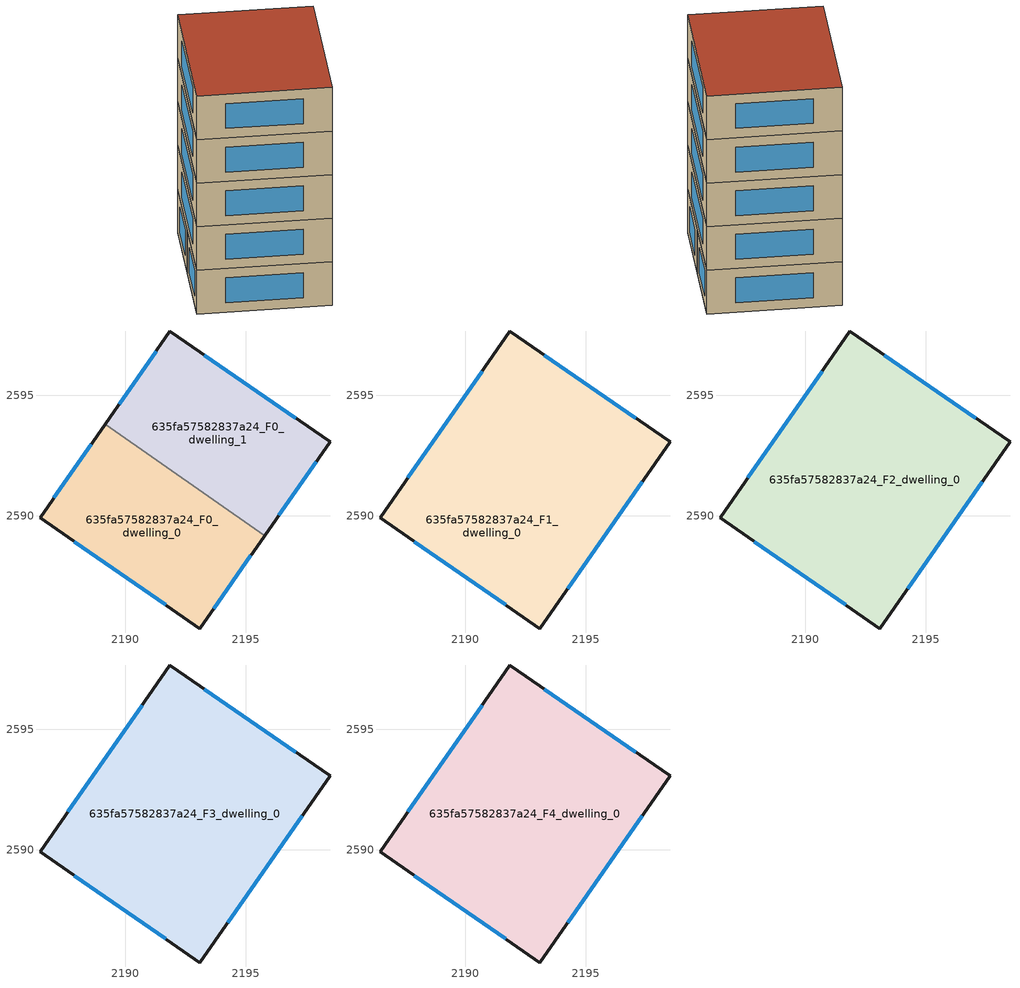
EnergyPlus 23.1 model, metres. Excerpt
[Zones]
635fa57582837a24_F0_dwelling_0
 floor ground (EU_floor_Construction): 2195.8,2589.17 2193.1,2585.3 2186.45,2589.91 2189.16,2593.8 z0
 wall outside (EU_wall_Construction): 2189.16,2593.8 2186.45,2589.91 2193.1,2585.3 2195.8,2589.17 z0:3
 wall to 635fa57582837a24_F0_dwelling_1 (EU_wall_Construction): 2195.8,2589.17 2189.16,2593.8 z0:3
 window (EU_Window_Construction): 2187.87,2588.92 2191.68,2586.29 / 2188.58,2592.97 2187.03,2590.74 / 2193.68,2586.13 2195.22,2588.34 z0.64:2.36
635fa57582837a24_F0_dwelling_1
 floor ground (EU_floor_Construction): 2198.51,2593.07 2195.8,2589.17 2189.16,2593.8 2191.85,2597.66 z0
 wall outside (EU_wall_Construction): 2195.8,2589.17 2198.51,2593.07 2191.85,2597.66 2189.16,2593.8 z0:3
 window (EU_Window_Construction): 2191.27,2596.84 2189.73,2594.63 / 2197.08,2594.05 2193.28,2596.68 / 2196.38,2590.01 2197.93,2592.23 z0.64:2.36
635fa57582837a24_F1_dwelling_0
 floor to 635fa57582837a24_F0_dwelling_0 (EU_floor_Construction): 2195.8,2589.17 2193.1,2585.3 2186.45,2589.91 2189.16,2593.8 z3
 floor to 635fa57582837a24_F0_dwelling_1 (EU_floor_Construction): 2198.51,2593.07 2195.8,2589.17 2189.16,2593.8 2191.85,2597.66 z3
 wall outside (EU_wall_Construction): 2186.45,2589.91 2193.1,2585.3 2198.51,2593.07 2191.85,2597.66 2186.45,2589.91 z3:6
 window (EU_Window_Construction): 2187.87,2588.92 2191.68,2586.29 / 2190.69,2596 2187.61,2591.57 / 2197.08,2594.05 2193.28,2596.68 / 2194.26,2586.97 2197.35,2591.4 z3.64:5.36
635fa57582837a24_F2_dwelling_0
 floor to 635fa57582837a24_F1_dwelling_0 (EU_floor_Construction): 2198.51,2593.07 2193.1,2585.3 2186.45,2589.91 2191.85,2597.66 z6
 wall outside (EU_wall_Construction): 2186.45,2589.91 2193.1,2585.3 2198.51,2593.07 2191.85,2597.66 2186.45,2589.91 z6:9
 window (EU_Window_Construction): 2187.87,2588.92 2191.68,2586.29 / 2190.69,2596 2187.61,2591.57 / 2197.08,2594.05 2193.28,2596.68 / 2194.26,2586.97 2197.35,2591.4 z6.64:8.36
635fa57582837a24_F3_dwelling_0
 floor to 635fa57582837a24_F2_dwelling_0 (EU_floor_Construction): 2198.51,2593.07 2193.1,2585.3 2186.45,2589.91 2191.85,2597.66 z9
 wall outside (EU_wall_Construction): 2186.45,2589.91 2193.1,2585.3 2198.51,2593.07 2191.85,2597.66 2186.45,2589.91 z9:12
 window (EU_Window_Construction): 2187.87,2588.92 2191.68,2586.29 / 2190.69,2596 2187.61,2591.57 / 2197.08,2594.05 2193.28,2596.68 / 2194.26,2586.97 2197.35,2591.4 z9.64:11.36
635fa57582837a24_F4_dwelling_0
 floor to 635fa57582837a24_F3_dwelling_0 (EU_floor_Construction): 2198.51,2593.07 2193.1,2585.3 2186.45,2589.91 2191.85,2597.66 z12
 wall outside (EU_wall_Construction): 2186.45,2589.91 2193.1,2585.3 2198.51,2593.07 2191.85,2597.66 2186.45,2589.91 z12:15
 window (EU_Window_Construction): 2187.87,2588.92 2191.68,2586.29 / 2190.69,2596 2187.61,2591.57 / 2197.08,2594.05 2193.28,2596.68 / 2194.26,2586.97 2197.35,2591.4 z12.64:14.36
 roof outside (EU_roof_Construction): 2193.1,2585.3 2198.51,2593.07 2191.85,2597.66 2186.45,2589.91 z15
[Building]
EU S2 Campaign: North Axis=0; Terrain=City; Solar Distribution=FullExterior
[Site:Location]
Yerevan-Zvartnots.Intl.AP: Latitude=40.15; Longitude=44.383; Time Zone=4; Elevation=854
[SizingPeriod:WeatherFileDays]
AnnualSizingPeriod: Begin Month=1; Begin Day of Month=1; End Month=12; End Day of Month=31; Day of Week for Start Day=Monday; Use Weather File Daylight Saving Period=No; Use Weather File Rain and Snow Indicators=No
[MATERIAL]
EU_InternalMass_Material: Roughness=MediumRough; Thickness=0.1; Conductivity=1; Density=1800; Specific Heat=900; Thermal Absorptance=0.9; Solar Absorptance=0.7; Visible Absorptance=0.7
[MATERIAL:NOMASS] Roughness=MediumRough; Thermal Absorptance=0.9; Solar Absorptance=0.7; Visible Absorptance=0.7
Name | Thermal Resistance
EU_wall_NoMass | 1.05043
EU_roof_NoMass | 1.45357
EU_floor_NoMass | 0.478065
[WINDOWMATERIAL:SIMPLEGLAZINGSYSTEM]
EU_Window_SimpleGlazing: UFactor=2.5566; Solar Heat Gain Coefficient=0.75; Visible Transmittance=0.75
[CONSTRUCTION]
EU_wall_Construction: EU_wall_NoMass
EU_roof_Construction: EU_roof_NoMass
EU_floor_Construction: EU_floor_NoMass
EU_Window_Construction: EU_Window_SimpleGlazing
EU_InternalMass_Construction: EU_InternalMass_Material
[ZONE] Type=1; Multiplier=1; Ceiling Height=autocalculate; Floor Area=autocalculate; Part of Total Floor Area=Yes
Name | Volume
635fa57582837a24_F0_dwelling_0 | 114.777
635fa57582837a24_F1_dwelling_0 | 229.545
635fa57582837a24_F2_dwelling_0; 635fa57582837a24_F3_dwelling_0; 635fa57582837a24_F4_dwelling_0 | 229.553
635fa57582837a24_F0_dwelling_1 | 114.776
[INTERNALMASS] Construction=EU_InternalMass_Construction
Name | Zone or ZoneList | Surface Area
635fa57582837a24_F0_dwelling_0_EU_InternalMass | 635fa57582837a24_F0_dwelling_0 | 38.2592
635fa57582837a24_F0_dwelling_1_EU_InternalMass | 635fa57582837a24_F0_dwelling_1 | 38.2586
635fa57582837a24_F1_dwelling_0_EU_InternalMass | 635fa57582837a24_F1_dwelling_0 | 76.5175
635fa57582837a24_F2_dwelling_0_EU_InternalMass | 635fa57582837a24_F2_dwelling_0 | 76.5175
635fa57582837a24_F3_dwelling_0_EU_InternalMass | 635fa57582837a24_F3_dwelling_0 | 76.5175
635fa57582837a24_F4_dwelling_0_EU_InternalMass | 635fa57582837a24_F4_dwelling_0 | 76.5175
[OTHEREQUIPMENT] Fuel Type=Electricity; Design Level Calculation Method=Watts/Area; Power per Zone Floor Area=1; Fraction Latent=0; Fraction Radiant=0; Fraction Lost=0; Carbon Dioxide Generation Rate=0; EndUse Subcategory=EU_Step8_InternalGains
Name | Zone or ZoneList or Space or SpaceList | Schedule
EU_Step8_InternalGain_635fa57582837a24_F0_dwelling_0_f000 | 635fa57582837a24_F0_dwelling_0 | EU_Step8_GainSchedule_635fa57582837a24_F0_dwelling_0_f000
EU_Step8_InternalGain_635fa57582837a24_F0_dwelling_1_f000 | 635fa57582837a24_F0_dwelling_1 | EU_Step8_GainSchedule_635fa57582837a24_F0_dwelling_1_f000
EU_Step8_InternalGain_635fa57582837a24_F1_dwelling_0_f000 | 635fa57582837a24_F1_dwelling_0 | EU_Step8_GainSchedule_635fa57582837a24_F1_dwelling_0_f000
EU_Step8_InternalGain_635fa57582837a24_F2_dwelling_0_f000 | 635fa57582837a24_F2_dwelling_0 | EU_Step8_GainSchedule_635fa57582837a24_F2_dwelling_0_f000
EU_Step8_InternalGain_635fa57582837a24_F3_dwelling_0_f000 | 635fa57582837a24_F3_dwelling_0 | EU_Step8_GainSchedule_635fa57582837a24_F3_dwelling_0_f000
EU_Step8_InternalGain_635fa57582837a24_F4_dwelling_0_f000 | 635fa57582837a24_F4_dwelling_0 | EU_Step8_GainSchedule_635fa57582837a24_F4_dwelling_0_f000
[ZONEVENTILATION:DESIGNFLOWRATE] Schedule=EU_AlwaysOn; Design Flow Rate Calculation Method=AirChanges/Hour; Air Changes per Hour=0.557805; Ventilation Type=Natural; Fan Pressure Rise=0; Fan Total Efficiency=1; Constant Term Coefficient=1; Temperature Term Coefficient=0; Velocity Term Coefficient=0; Velocity Squared Term Coefficient=0; Minimum Indoor Temperature=-100; Maximum Indoor Temperature=100; Delta Temperature=-100; Minimum Outdoor Temperature=-100; Maximum Outdoor Temperature=100; Maximum Wind Speed=40
Name | Zone or ZoneList or Space or SpaceList
EU_ConstantAir_635fa57582837a24_F0_dwelling_0 | 635fa57582837a24_F0_dwelling_0
EU_ConstantAir_635fa57582837a24_F0_dwelling_1 | 635fa57582837a24_F0_dwelling_1
EU_ConstantAir_635fa57582837a24_F1_dwelling_0 | 635fa57582837a24_F1_dwelling_0
EU_ConstantAir_635fa57582837a24_F2_dwelling_0 | 635fa57582837a24_F2_dwelling_0
EU_ConstantAir_635fa57582837a24_F3_dwelling_0 | 635fa57582837a24_F3_dwelling_0
EU_ConstantAir_635fa57582837a24_F4_dwelling_0 | 635fa57582837a24_F4_dwelling_0
[HVACTEMPLATE:THERMOSTAT] Constant Heating Setpoint=20; Constant Cooling Setpoint=50
EU_HeatOnly_635fa57582837a24_F0_dwelling_0; EU_HeatOnly_635fa57582837a24_F0_dwelling_1; EU_HeatOnly_635fa57582837a24_F1_dwelling_0; EU_HeatOnly_635fa57582837a24_F2_dwelling_0; EU_HeatOnly_635fa57582837a24_F3_dwelling_0; EU_HeatOnly_635fa57582837a24_F4_dwelling_0
[HVACTEMPLATE:ZONE:IDEALLOADSAIRSYSTEM] System Availability Schedule=EU_AlwaysOn; Maximum Heating Supply Air Temperature=50; Minimum Cooling Supply Air Temperature=13; Maximum Heating Supply Air Humidity Ratio=0.0156; Minimum Cooling Supply Air Humidity Ratio=0.0077; Heating Limit=NoLimit; Cooling Limit=NoLimit; Heating Availability Schedule=EU_AlwaysOn; Cooling Availability Schedule=EU_CoolingOff; Dehumidification Control Type=ConstantSensibleHeatRatio; Cooling Sensible Heat Ratio=0.7; Dehumidification Setpoint=60; Humidification Control Type=None; Humidification Setpoint=30; Outdoor Air Method=None; Outdoor Air Flow Rate per Person=0.00944; Outdoor Air Flow Rate per Zone Floor Area=0; Outdoor Air Flow Rate per Zone=0; Demand Controlled Ventilation Type=None; Outdoor Air Economizer Type=NoEconomizer; Heat Recovery Type=None; Sensible Heat Recovery Effectiveness=0.7; Latent Heat Recovery Effectiveness=0.65
Name | Template Thermostat
635fa57582837a24_F0_dwelling_0 | EU_HeatOnly_635fa57582837a24_F0_dwelling_0
635fa57582837a24_F0_dwelling_1 | EU_HeatOnly_635fa57582837a24_F0_dwelling_1
635fa57582837a24_F1_dwelling_0 | EU_HeatOnly_635fa57582837a24_F1_dwelling_0
635fa57582837a24_F2_dwelling_0 | EU_HeatOnly_635fa57582837a24_F2_dwelling_0
635fa57582837a24_F3_dwelling_0 | EU_HeatOnly_635fa57582837a24_F3_dwelling_0
635fa57582837a24_F4_dwelling_0 | EU_HeatOnly_635fa57582837a24_F4_dwelling_0
[SIZING:ZONE] Zone Cooling Design Supply Air Temperature Input Method=SupplyAirTemperature; Zone Cooling Design Supply Air Temperature=13; Zone Heating Design Supply Air Temperature Input Method=SupplyAirTemperature; Zone Heating Design Supply Air Temperature=50; Zone Cooling Design Supply Air Humidity Ratio=0.008; Zone Heating Design Supply Air Humidity Ratio=0.008; Cooling Design Air Flow Method=DesignDay; Cooling Design Air Flow Rate=0; Cooling Minimum Air Flow per Zone Floor Area=0.000762; Cooling Minimum Air Flow=0; Cooling Minimum Air Flow Fraction=0.2; Heating Design Air Flow Method=DesignDay; Heating Design Air Flow Rate=0; Heating Maximum Air Flow per Zone Floor Area=0.002032; Heating Maximum Air Flow=0.141576; Heating Maximum Air Flow Fraction=0.3; Account for Dedicated Outdoor Air System=No; Dedicated Outdoor Air System Control Strategy=NeutralSupplyAir; Dedicated Outdoor Air Low Setpoint Temperature for Design=autosize; Dedicated Outdoor Air High Setpoint Temperature for Design=autosize; Zone Load Sizing Method=Sensible Load Only No Latent Load; Zone Latent Cooling Design Supply Air Humidity Ratio Input Method=HumidityRatioDifference; Zone Cooling Design Supply Air Humidity Ratio Difference=0.005; Zone Latent Heating Design Supply Air Humidity Ratio Input Method=HumidityRatioDifference; Zone Humidification Design Supply Air Humidity Ratio Difference=0.005
635fa57582837a24_F0_dwelling_0; 635fa57582837a24_F0_dwelling_1; 635fa57582837a24_F1_dwelling_0; 635fa57582837a24_F2_dwelling_0; 635fa57582837a24_F3_dwelling_0; 635fa57582837a24_F4_dwelling_0
[SCHEDULE:CONSTANT]
Name | Hourly Value
EU_AlwaysOn | 1
EU_CoolingOff | 0
[SCHEDULE:FILE] Column Number=1; Rows to Skip at Top=0; Number of Hours of Data=8760; Column Separator=Comma; Interpolate to Timestep=No; Minutes per Item=60; Adjust Schedule for Daylight Savings=Yes
Name | File
EU_Step8_GainSchedule_635fa57582837a24_F0_dwelling_0_f000 | ../../schedules/635fa57582837a24/635fa57582837a24_F0_dwelling_0_f000_gain.csv
EU_Step8_GainSchedule_635fa57582837a24_F0_dwelling_1_f000 | ../../schedules/635fa57582837a24/635fa57582837a24_F0_dwelling_1_f000_gain.csv
EU_Step8_GainSchedule_635fa57582837a24_F1_dwelling_0_f000 | ../../schedules/635fa57582837a24/635fa57582837a24_F1_dwelling_0_f000_gain.csv
EU_Step8_GainSchedule_635fa57582837a24_F2_dwelling_0_f000 | ../../schedules/635fa57582837a24/635fa57582837a24_F2_dwelling_0_f000_gain.csv
EU_Step8_GainSchedule_635fa57582837a24_F3_dwelling_0_f000 | ../../schedules/635fa57582837a24/635fa57582837a24_F3_dwelling_0_f000_gain.csv
EU_Step8_GainSchedule_635fa57582837a24_F4_dwelling_0_f000 | ../../schedules/635fa57582837a24/635fa57582837a24_F4_dwelling_0_f000_gain.csv
